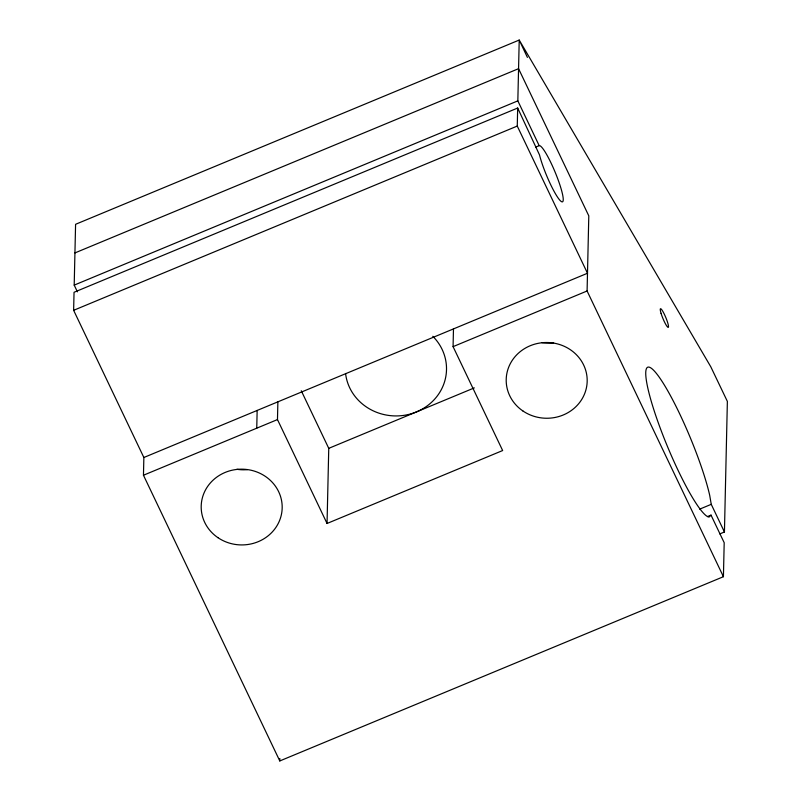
<?xml version="1.0" encoding="UTF-8"?>
<svg xmlns="http://www.w3.org/2000/svg" width="801" height="801" viewBox="0 0 801 801"><rect width="100%" height="100%" fill="white"/><g stroke="black" fill="none" stroke-linecap="round" stroke-linejoin="round"><path stroke-width="1.2" d="M707.553 516.555L711.018 515.113L724.194 542.708L723.423 576.7L279.789 760.95L143.459 475.233L143.86 457.501L73.632 310.317L74.042 292.275L517.676 108.025L539.534 154.973A30.368 4.586 67.4 0 0 558.708 198.798A30.368 4.586 67.4 0 0 557.987 179.464A30.368 4.586 67.4 0 0 539.183 145.652L517.836 100.866L519.218 40.05L75.584 224.3L74.203 285.116L77.407 291.834M256.751 428.185L257.151 410.442M453.476 328.911L453.076 346.643L502.648 450.542L327.048 523.474L277.476 419.574L277.877 401.842M279.789 760.95L279.839 758.527M327.048 523.474L328.75 448.34L301.266 390.748M143.86 457.501L587.493 273.251L517.266 126.067L517.676 108.025M723.423 576.7L587.093 290.983L588.795 215.859L518.567 68.676L74.934 252.926M719.819 533.897L724.434 531.984L727.368 401.411L710.797 366.798L519.218 40.05L527.408 57.392M711.018 515.113L709.095 517.056A80.991 12.235 67.4 0 1 658.122 422.337A80.991 12.235 67.4 0 1 659.383 377.401A80.991 12.235 67.4 0 1 709.706 495.368L711.248 504.33L724.434 531.984M74.203 285.116L517.836 100.866M73.632 310.317L517.266 126.067M535.719 147.094L539.183 145.652M143.459 475.233L277.476 419.574M453.076 346.643L587.093 290.983M328.75 448.34L474.322 387.884M699.694 509.136L711.248 504.33M432.82 336.3A50.623 47.349 1.3 0 1 416.991 411.694A50.623 47.349 1.3 0 1 345.571 373.476M247.469 469.626A40.501 37.877 1.3 0 1 236.906 469.296M553.631 342.828A40.501 37.877 1.3 0 1 541.897 342.628M661.055 313.341A10.123 1.522 67.4 0 0 668.164 327.399A10.123 1.522 67.4 0 0 663.909 313.361A10.123 1.522 67.4 0 0 661.055 313.341M522.943 410.993A40.501 37.877 1.3 0 0 586.973 384.4A40.501 37.877 1.3 0 0 530.172 345.752A40.501 37.877 1.3 0 0 522.943 410.993M217.942 537.671A40.501 37.877 1.3 0 0 281.972 511.068A40.501 37.877 1.3 0 0 225.171 472.42A40.501 37.877 1.3 0 0 217.942 537.671"/></g></svg>
